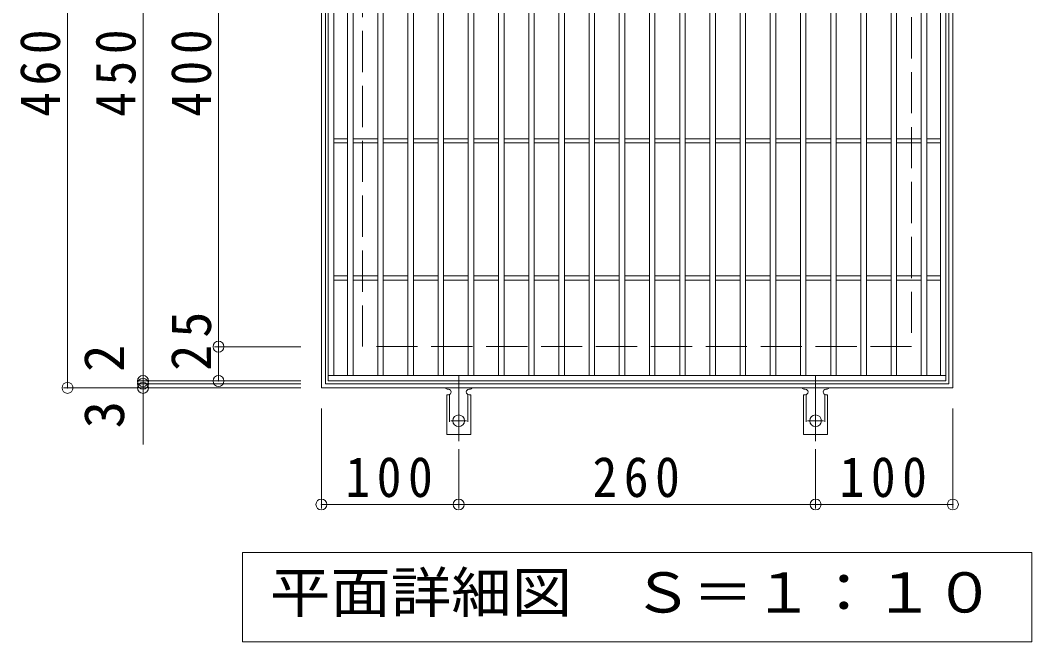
# Model space of a CAD drawing. Units: millimetres, scale not verified. Extents: x -1417 to 1780, y -1376 to 1196.
# Drawn here: x -421 to 316, y 331 to 784 of the extents above; entities that cross this region are included whole.
import ezdxf
from ezdxf.enums import TextEntityAlignment as Align

# ---------------------------------------------------------------- set-up
doc = ezdxf.new("R2010")
doc.units = ezdxf.units.MM
doc.header["$LTSCALE"] = 10
doc.header["$PDMODE"] = 32
doc.header["$PDSIZE"] = 8
for name, pattern in [('CHAIN2', [12, 9, -1, 1, -1]), ('DASHED2', [3, 2, -1]), ('DASHED3', [4, 3, -1])]:
    doc.linetypes.add(name, pattern=pattern)
for name, color, linetype, lineweight in [('C-1', 2, 'Continuous', 9), ('C-2', 3, 'Continuous', 9), ('C-4', 7, 'Continuous', 9), ('C-5', 7, 'Continuous', 9), ('C-A', 3, 'Continuous', 9)]:
    doc.layers.add(name, color=color, linetype=linetype, lineweight=lineweight)
doc.styles.add('ＭＳ ゴシック', font='')
doc.styles.get('ＭＳ ゴシック').set_extended_font_data('MS Gothic')

msp = doc.modelspace()

# ---------------------------------------------------------------- linework, layer by layer
at = {"layer": 'C-1'}
for points in [[(-201.96, 516.22), (-201.96, 976.22), (258.04, 976.22), (258.04, 516.22)], [(-198.96, 973.22), (255.04, 973.22), (255.04, 519.22), (-198.96, 519.22)]]:
    msp.add_lwpolyline(points, close=True, dxfattribs=at)
at = {"layer": 'C-1', "linetype": 'DASHED3'}
msp.add_lwpolyline([(-171.96, 546.22), (-171.96, 946.22), (228.04, 946.22), (228.04, 546.22)], close=True, dxfattribs=at)
at = {"layer": 'C-2'}
for p, q in [((-192.96, 525.22), (-192.96, 967.22)), ((-182.96, 525.22), (-182.96, 967.22)), ((-178.96, 525.22), (-178.96, 967.22)), ((-160.96, 525.22), (-160.96, 967.22)), ((-156.96, 525.22), (-156.96, 967.22)), ((-138.96, 525.22), (-138.96, 967.22)), ((-134.96, 525.22), (-134.96, 967.22)), ((-116.96, 525.22), (-116.96, 967.22)), ((-112.96, 525.22), (-112.96, 967.22)), ((-94.96, 525.22), (-94.96, 967.22)), ((-90.96, 525.22), (-90.96, 967.22)), ((-72.96, 525.22), (-72.96, 967.22)), ((-68.96, 525.22), (-68.96, 967.22)), ((-50.96, 525.22), (-50.96, 967.22)), ((-46.96, 525.22), (-46.96, 967.22)), ((-28.96, 525.22), (-28.96, 967.22)), ((-24.96, 525.22), (-24.96, 967.22)), ((-6.96, 525.22), (-6.96, 967.22)), ((-2.96, 525.22), (-2.96, 967.22)), ((15.04, 525.22), (15.04, 967.22)), ((19.04, 525.22), (19.04, 967.22)), ((37.04, 525.22), (37.04, 967.22)), ((41.04, 525.22), (41.04, 967.22)), ((59.04, 525.22), (59.04, 967.22)), ((63.04, 525.22), (63.04, 967.22)), ((81.04, 525.22), (81.04, 967.22)), ((85.04, 525.22), (85.04, 967.22)), ((103.04, 525.22), (103.04, 967.22)), ((107.04, 525.22), (107.04, 967.22)), ((125.04, 525.22), (125.04, 967.22)), ((129.04, 525.22), (129.04, 967.22)), ((147.04, 525.22), (147.04, 967.22)), ((151.04, 525.22), (151.04, 967.22)), ((169.04, 525.22), (169.04, 967.22)), ((173.04, 525.22), (173.04, 967.22)), ((191.04, 525.22), (191.04, 967.22)), ((195.04, 525.22), (195.04, 967.22)), ((213.04, 525.22), (213.04, 967.22)), ((217.04, 525.22), (217.04, 967.22)), ((235.04, 525.22), (235.04, 967.22)), ((239.04, 525.22), (239.04, 967.22)), ((249.04, 525.22), (249.04, 967.22)), ((-182.96, 697.72), (-192.96, 697.72)), ((-182.96, 694.72), (-192.96, 694.72)), ((-160.96, 697.72), (-178.96, 697.72)), ((-160.96, 694.72), (-178.96, 694.72)), ((-138.96, 697.72), (-156.96, 697.72)), ((-138.96, 694.72), (-156.96, 694.72)), ((-116.96, 697.72), (-134.96, 697.72)), ((-116.96, 694.72), (-134.96, 694.72)), ((-94.96, 697.72), (-112.96, 697.72)), ((-94.96, 694.72), (-112.96, 694.72)), ((-72.96, 697.72), (-90.96, 697.72)), ((-72.96, 694.72), (-90.96, 694.72)), ((-50.96, 697.72), (-68.96, 697.72)), ((-50.96, 694.72), (-68.96, 694.72)), ((-28.96, 697.72), (-46.96, 697.72)), ((-28.96, 694.72), (-46.96, 694.72)), ((-6.96, 697.72), (-24.96, 697.72)), ((-6.96, 694.72), (-24.96, 694.72)), ((15.04, 697.72), (-2.96, 697.72)), ((15.04, 694.72), (-2.96, 694.72)), ((37.04, 697.72), (19.04, 697.72)), ((37.04, 694.72), (19.04, 694.72)), ((59.04, 697.72), (41.04, 697.72)), ((59.04, 694.72), (41.04, 694.72)), ((81.04, 697.72), (63.04, 697.72)), ((81.04, 694.72), (63.04, 694.72)), ((103.04, 697.72), (85.04, 697.72)), ((103.04, 694.72), (85.04, 694.72)), ((125.04, 697.72), (107.04, 697.72)), ((125.04, 694.72), (107.04, 694.72)), ((147.04, 697.72), (129.04, 697.72)), ((147.04, 694.72), (129.04, 694.72)), ((169.04, 697.72), (151.04, 697.72)), ((169.04, 694.72), (151.04, 694.72)), ((191.04, 697.72), (173.04, 697.72)), ((191.04, 694.72), (173.04, 694.72)), ((213.04, 697.72), (195.04, 697.72)), ((213.04, 694.72), (195.04, 694.72)), ((235.04, 697.72), (217.04, 697.72)), ((235.04, 694.72), (217.04, 694.72)), ((249.04, 697.72), (239.04, 697.72)), ((249.04, 694.72), (239.04, 694.72)), ((-182.96, 597.72), (-192.96, 597.72)), ((-160.96, 597.72), (-178.96, 597.72)), ((-138.96, 597.72), (-156.96, 597.72)), ((-116.96, 597.72), (-134.96, 597.72)), ((-94.96, 597.72), (-112.96, 597.72)), ((-72.96, 597.72), (-90.96, 597.72)), ((-50.96, 597.72), (-68.96, 597.72)), ((-28.96, 597.72), (-46.96, 597.72)), ((-6.96, 597.72), (-24.96, 597.72)), ((15.04, 597.72), (-2.96, 597.72)), ((37.04, 597.72), (19.04, 597.72)), ((59.04, 597.72), (41.04, 597.72)), ((81.04, 597.72), (63.04, 597.72)), ((103.04, 597.72), (85.04, 597.72)), ((125.04, 597.72), (107.04, 597.72)), ((147.04, 597.72), (129.04, 597.72)), ((169.04, 597.72), (151.04, 597.72)), ((191.04, 597.72), (173.04, 597.72)), ((213.04, 597.72), (195.04, 597.72)), ((235.04, 597.72), (217.04, 597.72)), ((249.04, 597.72), (239.04, 597.72)), ((-182.96, 594.72), (-192.96, 594.72)), ((-160.96, 594.72), (-178.96, 594.72)), ((-138.96, 594.72), (-156.96, 594.72)), ((-116.96, 594.72), (-134.96, 594.72)), ((-94.96, 594.72), (-112.96, 594.72)), ((-72.96, 594.72), (-90.96, 594.72)), ((-50.96, 594.72), (-68.96, 594.72)), ((-28.96, 594.72), (-46.96, 594.72)), ((-6.96, 594.72), (-24.96, 594.72)), ((15.04, 594.72), (-2.96, 594.72)), ((37.04, 594.72), (19.04, 594.72)), ((59.04, 594.72), (41.04, 594.72)), ((81.04, 594.72), (63.04, 594.72)), ((103.04, 594.72), (85.04, 594.72)), ((125.04, 594.72), (107.04, 594.72)), ((147.04, 594.72), (129.04, 594.72)), ((169.04, 594.72), (151.04, 594.72)), ((191.04, 594.72), (173.04, 594.72)), ((213.04, 594.72), (195.04, 594.72)), ((235.04, 594.72), (217.04, 594.72)), ((249.04, 594.72), (239.04, 594.72)), ((253.04, 525.22), (-196.96, 525.22))]:
    msp.add_line(p, q, dxfattribs=at)
msp.add_lwpolyline([(-196.96, 521.22), (-196.96, 971.22), (253.04, 971.22), (253.04, 521.22)], close=True, dxfattribs=at)
at = {"layer": 'C-4'}
for p, q in [((-331.96, 474.9), (-331.96, 1020.97)), ((-386.96, 516.21), (-386.96, 976.21)), ((-276.96, 521.21), (-276.96, 971.21)), ((-216.96, 546.21), (-279.96, 546.21)), ((-216.96, 516.21), (-389.96, 516.21)), ((-216.96, 521.21), (-334.96, 521.21)), ((-216.96, 519.21), (-334.96, 519.21)), ((-201.96, 501.22), (-201.96, 428.22)), ((258.04, 501.22), (258.04, 428.22)), ((-101.96, 471.5), (-101.96, 428.22)), ((158.04, 471.5), (158.04, 428.22)), ((-201.96, 431.22), (-101.96, 431.22)), ((-101.96, 431.22), (158.04, 431.22)), ((158.04, 431.22), (258.04, 431.22))]:
    msp.add_line(p, q, dxfattribs=at)
for p in [(-276.96, 546.21), (-331.96, 521.21), (-276.96, 521.21), (-386.96, 516.21), (-331.96, 519.21), (-331.96, 516.21), (-201.96, 431.22), (-101.96, 431.22), (158.04, 431.22), (258.04, 431.22)]:
    msp.add_point(p, dxfattribs=at)
at = {"layer": 'C-5'}
msp.add_lwpolyline([(-259.46, 331.22), (-259.46, 396.22), (315.54, 396.22), (315.54, 331.22)], close=True, dxfattribs=at)
at = {"layer": 'C-A', "color": 7, "linetype": 'CHAIN2'}
for p, q in [((-101.96, 524.68), (-101.96, 477.28)), ((158.04, 524.68), (158.04, 477.28)), ((-107.74, 492.22), (-96.18, 492.22)), ((152.27, 492.22), (163.82, 492.22))]:
    msp.add_line(p, q, dxfattribs=at)
at = {"layer": 'C-A'}
for p, q in [((-110.71, 511.22), (-109.46, 511.22)), ((-110.71, 511.22), (-110.71, 482.22)), ((-109.96, 515.22), (-109.46, 515.22)), ((-94.46, 515.22), (-93.95, 515.22)), ((-93.21, 511.22), (-94.46, 511.22)), ((-93.21, 511.22), (-93.21, 482.22)), ((149.29, 511.22), (150.54, 511.22)), ((149.29, 511.22), (149.29, 482.22)), ((150.04, 515.22), (150.54, 515.22)), ((165.54, 515.22), (166.05, 515.22)), ((166.79, 511.22), (165.54, 511.22)), ((166.79, 511.22), (166.79, 482.22)), ((-93.21, 482.22), (-110.71, 482.22)), ((166.79, 482.22), (149.29, 482.22))]:
    msp.add_line(p, q, dxfattribs=at)
at = {"layer": 'C-A', "linetype": 'DASHED2'}
for p, q in [((-108.71, 511.36), (-108.71, 482.22)), ((-95.21, 511.36), (-95.21, 482.22)), ((151.29, 511.36), (151.29, 482.22)), ((164.79, 511.36), (164.79, 482.22))]:
    msp.add_line(p, q, dxfattribs=at)
at = {"layer": 'C-A'}
for centre in [(-101.96, 492.22), (158.04, 492.22)]:
    msp.add_circle(centre, 4.25, dxfattribs=at)
for centre, start, end in [((-109.96, 517.22), 209.99951, 269.72403), ((-93.96, 517.22), 270.24162, 330.00072), ((150.04, 517.22), 209.99951, 269.72403), ((166.04, 517.22), 270.24162, 330.00072), ((-109.46, 513.22), 270, 90), ((-94.46, 513.22), 90.13329, 270), ((150.54, 513.22), 270, 90), ((165.54, 513.22), 90.13329, 270)]:
    msp.add_arc(centre, 2, start, end, dxfattribs=at)

# ---------------------------------------------------------------- texts
at = {"layer": 'C-4', "color": 2, "style": 'ＭＳ ゴシック'}
for s, p in [('2', (-336.96, 527.79)), ('3', (-336.96, 486.7))]:
    msp.add_text(s, height=29.33, rotation=90, dxfattribs=at).set_placement(p, align=Align.BOTTOM_LEFT)
at = {"layer": 'C-4', "color": 2, "char_height": 29.33, "attachment_point": 7, "rotation": 90, "style": 'ＭＳ ゴシック'}
for s, insert in [('\\T1.27;\\W0.9;460', (-391.96, 713.71)), ('\\T1.27;\\W0.9;450', (-336.96, 713.71)), ('\\T1.27;\\W0.9;400', (-281.96, 713.72)), ('\\T1.27;\\W0.95;25', (-281.96, 528.68))]:
    msp.add_mtext(s, dxfattribs=dict(at, insert=insert))
at = {"layer": 'C-4', "color": 2, "char_height": 29.33, "attachment_point": 7, "style": 'ＭＳ ゴシック'}
for s, insert in [('\\T1.27;\\W0.9;100', (-184.46, 436.22)), ('\\T1.27;\\W0.9;260', (-4.46, 436.22)), ('\\T1.27;\\W0.9;100', (175.54, 436.22))]:
    msp.add_mtext(s, dxfattribs=dict(at, insert=insert))
at = {"layer": 'C-5', "color": 2, "style": 'ＭＳ ゴシック', "width": 1.1}
msp.add_text('平面詳細図\u3000Ｓ＝１：１０', height=29.33, dxfattribs=at).set_placement((-239.46, 343.72), align=Align.BOTTOM_LEFT)

doc.saveas('drawing.dxf')
